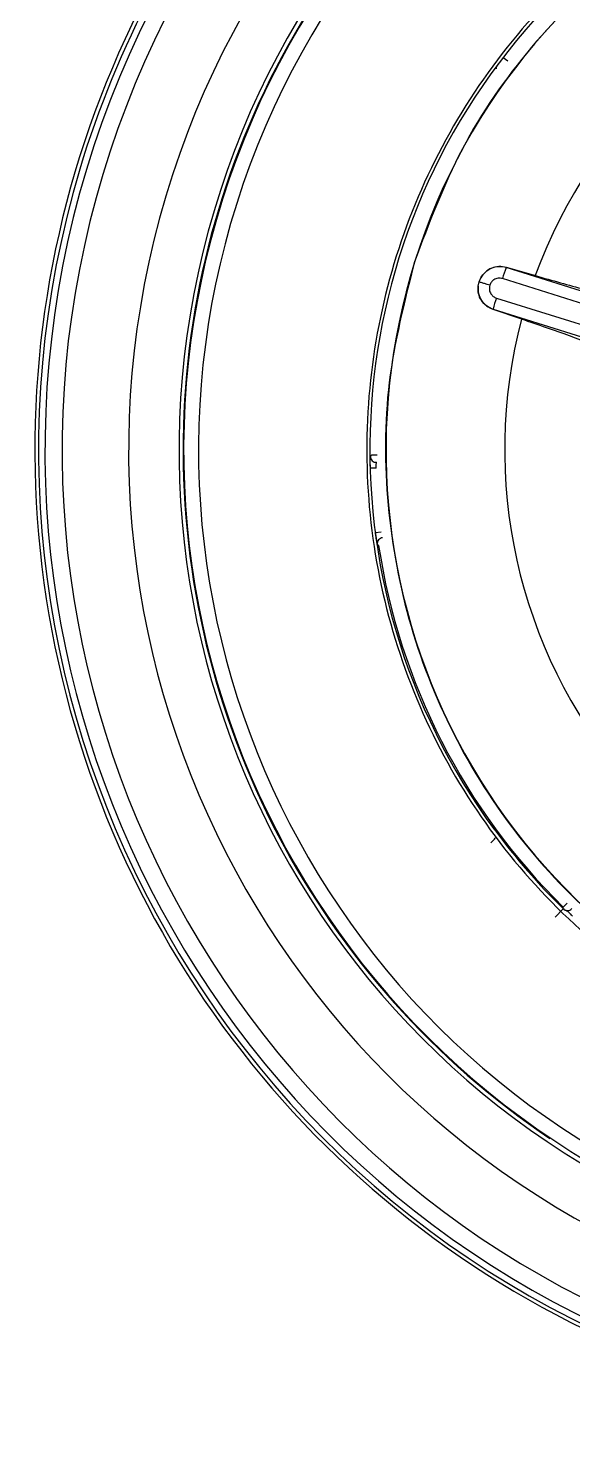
# Model space of a CAD drawing. Extents: x 526 to 610, y 679 to 808.
# Drawn here: x 559.475 to 560.032, y 755.312 to 756.769 of the extents above; entities that cross this region are included whole.
import ezdxf

# ---------------------------------------------------------------- set-up
doc = ezdxf.new("R2010")
doc.units = 0
doc.header["$MEASUREMENT"] = 0
doc.layers.add('1', color=4, linetype='Continuous')

# ---------------------------------------------------------------- blocks, each defined once
blk = doc.blocks.new('JETSETTER LX')
at = {"layer": '1', "color": 3, "linetype": 'Continuous', "lineweight": 25}
for p, q in [((33.8383, 59.8579), (33.8336, 59.8615)), ((33.7428, 59.6527), (33.7431, 59.6526)), ((33.8368, 59.6473), (33.8366, 59.6469)), ((34.2468, 59.518), (33.8366, 59.6469)), ((33.8368, 59.6473), (33.8665, 59.6387)), ((33.808, 59.6279), (33.8089, 59.6323)), ((33.8089, 59.6323), (33.8107, 59.6365)), ((34.2431, 59.5068), (33.8329, 59.6357)), ((33.8267, 59.6158), (34.2371, 59.4876)), ((33.8233, 59.6045), (33.8232, 59.6041)), ((33.8525, 59.5942), (33.8232, 59.6041)), ((33.8233, 59.6045), (34.2338, 59.4762)), ((33.7036, 59.442), (33.6977, 59.4418)), ((33.7047, 59.4551), (33.6988, 59.4551)), ((33.7088, 59.3766), (33.703, 59.3758)), ((33.8249, 59.0723), (33.8246, 59.0721)), ((33.8254, 59.0639), (33.8255, 59.0641)), ((33.8239, 59.0618), (33.8237, 59.0617)), ((33.8869, 58.9829), (33.8951, 58.9914)), ((33.8992, 58.9974), (33.8951, 58.9931))]:
    blk.add_line(p, q, dxfattribs=at)
at = {"layer": '1', "color": 3, "linetype": 'Continuous', "lineweight": 25, "flags": 128}
for points in [[(33.8268, 59.8501), (33.8267, 59.8511), (33.8266, 59.8518)], [(33.6977, 59.4538), (33.6983, 59.4545), (33.6988, 59.4551)], [(33.7062, 59.3629), (33.7054, 59.3635), (33.7048, 59.364)], [(33.8237, 59.0617), (33.8247, 59.0628), (33.8254, 59.0639)], [(33.8951, 58.9914), (33.8951, 58.9924), (33.8951, 58.9931)]]:
    blk.add_lwpolyline(points, dxfattribs=at)
at = {"layer": '1', "color": 3, "linetype": 'Continuous', "lineweight": 25}
for centre, radius, start, end in [((34.3545, 59.461), 1, 72.5994, 252.5994), ((34.3545, 59.461), 0.9895, 76.1322, 256.1322), ((34.3545, 59.461), 0.9961, 76.1322, 166.1322), ((34.3545, 59.461), 0.972, 76.1322, 256.1322), ((34.3545, 59.461), 0.9039, 76.4758, 256.1322), ((34.3545, 59.461), 0.8524, 76.4758, 256.1322), ((34.3545, 59.461), 0.8476, 72.5994, 252.2446), ((34.3545, 59.461), 0.8324, 72.5994, 252.2446), ((34.3545, 59.461), 0.8484, 122.4914, 236.1076), ((34.3545, 59.461), 0.6408, 72.5994, 162.5994), ((34.3545, 59.461), 0.5194, 105.1321, 159.9928), ((34.3545, 59.461), 0.6573, 137.9684, 216.274), ((34.3545, 59.461), 0.9961, 166.1322, 256.1322), ((34.3545, 59.461), 0.6408, 162.5994, 252.5994), ((34.0154, 59.5812), 0.1905, 159.8235, 163.3729), ((34.0076, 59.5564), 0.1905, 161.826, 165.3751), ((34.3545, 59.461), 0.5194, 165.1321, 219.9928), ((33.7036, 59.4538), 0.00591, 180.649, 274.5341), ((33.7107, 59.3649), 0.00591, 94.5786, 188.4631), ((34.3545, 59.461), 0.6557, 188.5981, 225.5143), ((34.3545, 59.461), 0.6569, 216.2702, 225.6289), ((33.8993, 58.9956), 0.00591, 225.6493, 319.534)]:
    blk.add_arc(centre, radius, start, end, dxfattribs=at)
for points, knots in [([(33.1223, 60.6932), (33.1161, 60.687), (33.1037, 60.6745), (33.0855, 60.6554), (33.0675, 60.6361), (33.0499, 60.6165), (33.0326, 60.5967), (33.0156, 60.5766), (32.999, 60.5563), (32.9826, 60.5357), (32.9665, 60.5149), (32.9508, 60.4938), (32.9353, 60.4725), (32.9202, 60.4509), (32.8783, 60.3892), (32.815, 60.2837), (32.7419, 60.1289), (32.6842, 59.9676), (32.6426, 59.8014), (32.6174, 59.632), (32.609, 59.461), (32.6174, 59.2899), (32.6426, 59.1204), (32.6842, 58.9542), (32.742, 58.7929), (32.8151, 58.638), (32.9033, 58.4912), (33.0053, 58.3535), (33.1203, 58.2267), (33.2472, 58.1116), (33.3848, 58.0096), (33.5317, 57.9215), (33.6865, 57.8483), (33.8478, 57.7906), (34.014, 57.749), (34.1834, 57.7238), (34.3545, 57.7155), (34.5256, 57.7238), (34.695, 57.749), (34.8612, 57.7905), (35.0224, 57.8483), (35.1773, 57.9215), (35.2893, 57.9886), (35.3631, 58.0394), (35.4026, 58.0683), (35.4412, 58.0982), (35.479, 58.1292), (35.5158, 58.1613), (35.5519, 58.1943), (35.5752, 58.2172), (35.5868, 58.2287)], [0, 0, 0, 0, 0.004827, 0.009647, 0.014461, 0.019271, 0.024078, 0.028882, 0.033686, 0.038489, 0.043293, 0.048099, 0.052908, 0.057722, 0.062541, 0.093781, 0.125035, 0.156273, 0.187523, 0.218772, 0.250007, 0.281251, 0.312511, 0.343765, 0.375021, 0.40627, 0.437519, 0.468758, 0.500007, 0.53125, 0.562493, 0.593739, 0.624988, 0.656237, 0.687489, 0.718733, 0.749986, 0.781233, 0.812476, 0.843717, 0.874964, 0.906209, 0.937455, 0.946406, 0.95534, 0.964264, 0.973185, 0.98211, 0.991046, 1, 1, 1, 1]), ([(33.8266, 59.8518), (33.8266, 59.8519), (33.8267, 59.8521), (33.8271, 59.8527), (33.8276, 59.8533), (33.8277, 59.8535)], [0, 0, 0, 0, 0.379837, 0.81347, 1, 1, 1, 1]), ([(33.8277, 59.8535), (33.8279, 59.8539), (33.8284, 59.8546), (33.8297, 59.8564), (33.8315, 59.8587), (33.8329, 59.8606), (33.8336, 59.8615)], [0, 0, 0, 0, 0.173948, 0.422243, 0.697274, 1, 1, 1, 1]), ([(33.8107, 59.6365), (33.8121, 59.6386), (33.815, 59.6428), (33.8216, 59.6468), (33.8292, 59.6487), (33.8342, 59.6478), (33.8368, 59.6473)], [0, 0, 0, 0, 0.243215, 0.488267, 0.739094, 1, 1, 1, 1]), ([(33.8366, 59.6469), (33.8342, 59.6475), (33.8292, 59.6485), (33.8217, 59.6467), (33.815, 59.6428), (33.8121, 59.6386), (33.8107, 59.6365)], [0, 0, 0, 0, 0.249961, 0.499948, 0.749961, 1, 1, 1, 1]), ([(33.8199, 59.6288), (33.819, 59.6291), (33.8168, 59.6298), (33.8141, 59.6307), (33.8119, 59.6314), (33.8104, 59.6318), (33.8092, 59.6322), (33.809, 59.6323), (33.8089, 59.6323)], [0, 0, 0, 0, 0.1642057, 0.3920172, 0.5297465, 0.680081, 0.8386904, 1, 1, 1, 1]), ([(33.8329, 59.6357), (33.8314, 59.636), (33.8283, 59.6365), (33.8243, 59.6349), (33.8213, 59.6322), (33.8204, 59.63), (33.8199, 59.6288)], [0, 0, 0, 0, 0.282433, 0.561918, 0.778094, 1, 1, 1, 1]), ([(33.8665, 59.6387), (33.8838, 59.6338), (33.9193, 59.6238), (33.9469, 59.6169), (33.961, 59.6133)], [0, 0, 0, 0, 0.487204, 1, 1, 1, 1]), ([(33.808, 59.6279), (33.8079, 59.6253), (33.8079, 59.6202), (33.8111, 59.6132), (33.8163, 59.6075), (33.821, 59.6055), (33.8233, 59.6045)], [0, 0, 0, 0, 0.250039, 0.500053, 0.750039, 1, 1, 1, 1]), ([(33.8232, 59.6041), (33.8209, 59.6052), (33.8162, 59.6073), (33.811, 59.6132), (33.8079, 59.6203), (33.8079, 59.6254), (33.808, 59.6279)], [0, 0, 0, 0, 0.259516, 0.513528, 0.760807, 1, 1, 1, 1]), ([(33.8199, 59.6288), (33.8197, 59.6273), (33.8191, 59.6243), (33.8207, 59.6202), (33.8233, 59.6172), (33.8256, 59.6162), (33.8267, 59.6158)], [0, 0, 0, 0, 0.280906, 0.560271, 0.780588, 1, 1, 1, 1]), ([(33.9446, 59.5611), (33.931, 59.5662), (33.9044, 59.5763), (33.8695, 59.5883), (33.8525, 59.5942)], [0, 0, 0, 0, 0.512285, 1, 1, 1, 1]), ([(33.6976, 59.4517), (33.6976, 59.4522), (33.6976, 59.4534), (33.6976, 59.4536), (33.6977, 59.4538)], [0, 0, 0, 0, 0.403202, 1, 1, 1, 1]), ([(33.6977, 59.4418), (33.6977, 59.4435), (33.6976, 59.4469), (33.6976, 59.4504), (33.6976, 59.4514), (33.6976, 59.4517)], [0, 0, 0, 0, 0.428611, 0.875217, 1, 1, 1, 1]), ([(33.7036, 59.442), (33.7036, 59.4428), (33.7037, 59.4445), (33.7038, 59.4465), (33.7039, 59.4477), (33.704, 59.4479), (33.704, 59.4479)], [0, 0, 0, 0, 0.2726214, 0.5576796, 0.7836235, 1, 1, 1, 1]), ([(33.7044, 59.3661), (33.7043, 59.3668), (33.704, 59.3682), (33.7035, 59.3718), (33.7031, 59.3745), (33.703, 59.3758)], [0, 0, 0, 0, 0.302184, 0.656178, 1, 1, 1, 1]), ([(33.7048, 59.364), (33.7048, 59.3642), (33.7047, 59.3643), (33.7045, 59.3658), (33.7044, 59.3661)], [0, 0, 0, 0, 0.748586, 1, 1, 1, 1]), ([(33.8208, 59.059), (33.8213, 59.0595), (33.8223, 59.0605), (33.8236, 59.0617), (33.8245, 59.0626), (33.8246, 59.0627), (33.8246, 59.0628)], [0, 0, 0, 0, 0.250076, 0.500203, 0.750216, 1, 1, 1, 1]), ([(33.8951, 58.9914), (33.8951, 58.9914), (33.8951, 58.9914), (33.8951, 58.9914), (33.8951, 58.9914)], [0, 0, 0, 0, 0.560111, 1, 1, 1, 1]), ([(33.9046, 58.984), (33.9039, 58.9846), (33.9025, 58.9862), (33.9005, 58.9881), (33.899, 58.9892), (33.8982, 58.9896), (33.8974, 58.9899), (33.8964, 58.9903), (33.8957, 58.9909), (33.8951, 58.9914)], [0, 0, 0, 0, 0.187168, 0.440825, 0.645902, 0.755708, 0.805043, 0.860514, 1, 1, 1, 1])]:
    blk.add_open_spline(points, degree=3, knots=knots, dxfattribs=at)
for points in [[(34.5521, 60.0912), (34.5101, 60.1018), (34.4261, 60.123), (34.2954, 60.1228), (34.1674, 60.0989), (34.0466, 60.05), (33.9376, 59.9787), (33.8446, 59.8874), (33.7712, 59.7797), (33.7202, 59.6598), (33.6936, 59.5322), (33.6924, 59.4019), (33.7167, 59.2738), (33.7654, 59.153), (33.8368, 59.0439), (33.9282, 58.9513), (34.0355, 58.8765), (34.1165, 58.846), (34.157, 58.8307)], [(34.5463, 60.0727), (34.5055, 60.083), (34.424, 60.1036), (34.2971, 60.1034), (34.1729, 60.0802), (34.0556, 60.0328), (33.9497, 59.9635), (33.8598, 59.8748), (33.7872, 59.7707), (33.7576, 59.692), (33.7428, 59.6527)], [(33.7428, 59.6527), (33.7325, 59.6119), (33.7119, 59.5304), (33.7121, 59.4035), (33.7353, 59.2793), (33.7827, 59.162), (33.852, 59.0561), (33.9407, 58.9662), (34.0448, 58.8936), (34.1235, 58.864), (34.1628, 58.8492)]]:
    blk.add_open_spline(points, degree=3, dxfattribs=at)

msp = doc.modelspace()

# ---------------------------------------------------------------- block references
at = {"layer": '1'}
msp.add_blockref('JETSETTER LX', (526.127, 696.8772), dxfattribs=at)

doc.saveas('drawing.dxf')
